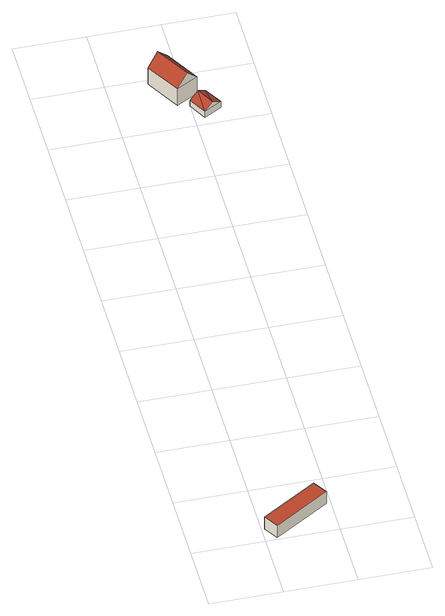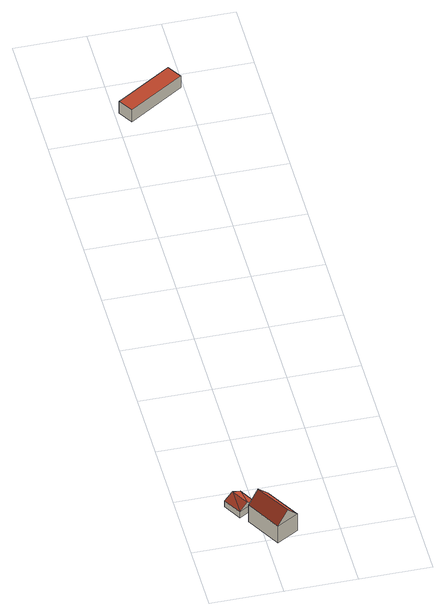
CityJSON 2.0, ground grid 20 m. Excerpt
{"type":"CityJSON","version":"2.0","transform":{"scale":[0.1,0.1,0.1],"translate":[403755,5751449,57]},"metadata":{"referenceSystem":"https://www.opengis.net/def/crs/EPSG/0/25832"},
"CityObjects":{
"building1":{"type":"Building","attributes":{"Gemeindeschluessel":"05515000","Geometrietyp2DReferenz":"3000","function":"51003_1201","roofType":"1000","measuredHeight":4.11},"geometry":[{"type":"Solid","lod":"2","boundaries":[[[[0,1,2,3]],[[4,5,1,0]],[[6,7,5,4]],[[3,2,7,6]],[[4,0,3,6]],[[1,5,7,2]]]],"semantics":{"surfaces":[{"type":"WallSurface"},{"type":"RoofSurface"},{"type":"GroundSurface"}],"values":[[0,0,0,0,1,2]]}}]},
"building2":{"type":"Building","attributes":{"Gemeindeschluessel":"05515000","Geometrietyp2DReferenz":"3000","function":"31001_1000","roofType":"3100","measuredHeight":9.36},"address":[{"country":"Germany","locality":"Münster","thoroughfareNumber":"42","thoroughfareName":"Haus Getter"}],"geometry":[{"type":"Solid","lod":"2","boundaries":[[[[8,9,10,11]],[[12,13,9,8]],[[14,15,13,12]],[[11,10,15,14]],[[8,16,12]],[[14,17,11]],[[11,17,16,8]],[[12,16,17,14]],[[9,13,15,10]]]],"semantics":{"surfaces":[{"type":"WallSurface"},{"type":"RoofSurface"},{"type":"GroundSurface"}],"values":[[0,0,0,0,0,0,1,1,2]]}}]},
"building3":{"type":"Building","attributes":{"Gemeindeschluessel":"05515000","Geometrietyp2DReferenz":"3000","function":"31001_2700","roofType":"3100","measuredHeight":3.64},"geometry":[{"type":"Solid","lod":"2","boundaries":[[[[18,19,20,21]],[[22,23,19,18]],[[24,25,23,22]],[[21,20,25,24]],[[18,26,22]],[[24,27,21]],[[21,27,26]],[[26,18,21]],[[27,24,22]],[[22,26,27]],[[19,23,25,20]]]],"semantics":{"surfaces":[{"type":"WallSurface"},{"type":"RoofSurface"},{"type":"GroundSurface"}],"values":[[0,0,0,0,0,0,1,1,1,1,2]]}}]}
},
"vertices":[
[163,146,43],[163,146,2],[8,48,2],[8,48,43],[188,106,43],[188,106,2],[33,7,43],[33,7,2],
[111,1782,63],[111,1782,5],[167,1684,5],[167,1684,63],[171,1816,63],[171,1816,5],[227,1718,63],[227,1718,5],[141,1799,99],[197,1701,99],
[197,1673,27],[197,1673,6],[226,1622,6],[226,1622,27],[246,1700,27],[246,1700,6],[275,1649,27],[275,1649,6],[222,1687,43],[250,1636,43]
]}
